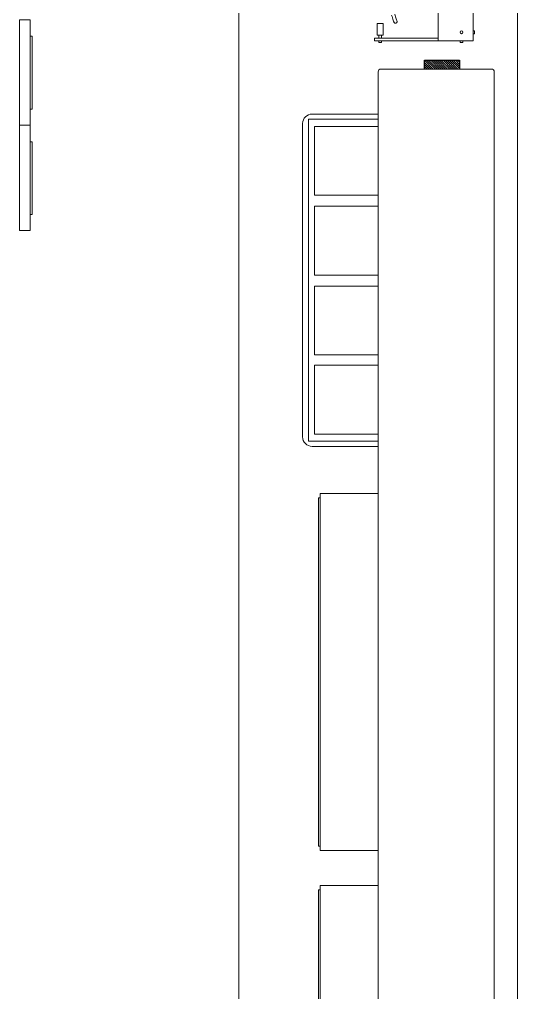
# Model space of a CAD drawing. Header units: inches. Extents: x -460 to 10305, y -938 to 5356.
# Drawn here: x 1384.1 to 1469.8, y 345.3 to 512.9 of the extents above; entities that cross this region are included whole.
import ezdxf

# ---------------------------------------------------------------- set-up
doc = ezdxf.new("R2010")
doc.units = ezdxf.units.IN
doc.header["$MEASUREMENT"] = 0
doc.layers.add('01-0263-G-DWG-BFP-ARCH$0$SP-CASE', color=11, linetype='Continuous', lineweight=13)
doc.layers.add('01-0263-G-DWG-BFP-ARCH$0$SP-FIXT', color=35, linetype='Continuous')

# ---------------------------------------------------------------- blocks, each defined once
blk = doc.blocks.new('01-0263-G-DWG-BFP-ARCH', base_point=(1295.16, 1352.86))
at = {"layer": '01-0263-G-DWG-BFP-ARCH$0$SP-CASE'}
for p, q in [((2716.7, 1905.07), (2716.7, 1627.06)), ((2764.7, 1611.19), (2764.7, 1905.07)), ((2751.05, 1898.82), (2751.05, 1858.82)), ((2757.05, 1858.82), (2757.05, 1898.82)), ((2678.95, 1862.49), (2680.82, 1862.49)), ((2678.95, 1862.49), (2678.95, 1844.33)), ((2680.82, 1844.33), (2680.82, 1862.49)), ((2741.55, 1861.82), (2740.55, 1861.82)), ((2740.55, 1861.82), (2740.55, 1859.82)), ((2741.55, 1859.82), (2741.55, 1861.82)), ((2743.41, 1862.07), (2743.41, 1862.07)), ((2743.95, 1862.24), (2743.95, 1862.24)), ((2680.82, 1859.63), (2681.12, 1859.63)), ((2681.12, 1859.63), (2681.12, 1847.06)), ((2740.05, 1859.32), (2751.05, 1859.32)), ((2740.05, 1858.82), (2740.05, 1859.32)), ((2740.55, 1859.82), (2741.55, 1859.82)), ((2740.8, 1859.82), (2740.8, 1859.32)), ((2741.3, 1859.32), (2741.3, 1859.82)), ((2757.3, 1860.57), (2757.05, 1860.57)), ((2757.05, 1860.07), (2757.3, 1860.07)), ((2757.3, 1860.57), (2757.3, 1860.07)), ((2751.05, 1858.82), (2740.05, 1858.82)), ((2740.8, 1858.82), (2740.8, 1858.57)), ((2741.3, 1858.57), (2740.8, 1858.57)), ((2741.3, 1858.57), (2741.3, 1858.82)), ((2751.05, 1858.82), (2757.05, 1858.82)), ((2754.8, 1858.82), (2754.8, 1858.57)), ((2755.3, 1858.57), (2754.8, 1858.57)), ((2755.3, 1858.57), (2755.3, 1858.82)), ((2760.2, 1853.99), (2741.2, 1853.99)), ((2740.7, 1853.49), (2740.7, 1646.74)), ((2760.7, 1646.74), (2760.7, 1853.49)), ((2680.82, 1847.06), (2681.12, 1847.06)), ((2740.7, 1846.24), (2729.32, 1846.24)), ((2680.82, 1844.33), (2678.95, 1844.33)), ((2678.95, 1844.33), (2680.82, 1844.33)), ((2678.95, 1844.33), (2678.95, 1826.17)), ((2680.82, 1826.17), (2680.82, 1844.33)), ((2727.7, 1844.61), (2727.7, 1790.61)), ((2728.7, 1845.36), (2740.7, 1845.36)), ((2728.7, 1789.86), (2728.7, 1845.36)), ((2728.7, 1845.36), (2740.7, 1845.36)), ((2728.7, 1845.36), (2728.7, 1789.86)), ((2729.76, 1832.24), (2729.76, 1844.11)), ((2729.76, 1844.11), (2740.7, 1844.11)), ((2680.82, 1841.47), (2681.12, 1841.47)), ((2681.12, 1841.47), (2681.12, 1828.91)), ((2740.7, 1832.24), (2729.76, 1832.24)), ((2680.82, 1828.91), (2681.12, 1828.91)), ((2729.76, 1818.49), (2729.76, 1830.36)), ((2729.76, 1830.36), (2740.7, 1830.36)), ((2680.82, 1826.17), (2678.95, 1826.17)), ((2740.7, 1818.49), (2729.76, 1818.49)), ((2729.76, 1804.74), (2729.76, 1816.61)), ((2729.76, 1816.61), (2740.7, 1816.61)), ((2740.7, 1804.74), (2729.76, 1804.74)), ((2729.76, 1802.99), (2740.7, 1802.99)), ((2729.76, 1791.11), (2729.76, 1802.99)), ((2740.7, 1791.11), (2729.76, 1791.11)), ((2740.7, 1789.86), (2728.7, 1789.86)), ((2740.7, 1789.86), (2728.7, 1789.86)), ((2729.32, 1788.99), (2740.7, 1788.99)), ((2740.7, 1780.86), (2730.7, 1780.86)), ((2730.7, 1780.86), (2730.7, 1719.36)), ((2730.45, 1780.1), (2730.7, 1780.1)), ((2730.45, 1720.1), (2730.45, 1780.1)), ((2730.7, 1720.1), (2730.45, 1720.1)), ((2730.7, 1719.36), (2740.7, 1719.36)), ((2740.7, 1713.36), (2730.7, 1713.36)), ((2730.7, 1713.36), (2730.7, 1651.86)), ((2730.45, 1712.6), (2730.7, 1712.6)), ((2730.45, 1652.6), (2730.45, 1712.6))]:
    blk.add_line(p, q, dxfattribs=at)
for points in [[(2743.02, 1863.27), (2743.1, 1863.01), (2743.18, 1862.78), (2743.24, 1862.58), (2743.3, 1862.41), (2743.35, 1862.26), (2743.38, 1862.16)], [(2743.91, 1862.34), (2743.87, 1862.46), (2743.83, 1862.61), (2743.77, 1862.79), (2743.7, 1863), (2743.62, 1863.23), (2743.56, 1863.44)], [(2743.38, 1862.16), (2743.39, 1862.12), (2743.4, 1862.09), (2743.41, 1862.07), (2743.41, 1862.07)], [(2743.76, 1861.89), (2743.75, 1861.88), (2743.74, 1861.88), (2743.73, 1861.88), (2743.72, 1861.88), (2743.71, 1861.87), (2743.7, 1861.87), (2743.69, 1861.87), (2743.68, 1861.87), (2743.67, 1861.87), (2743.65, 1861.87), (2743.64, 1861.87), (2743.63, 1861.88), (2743.62, 1861.88), (2743.61, 1861.88), (2743.6, 1861.88), (2743.59, 1861.89), (2743.58, 1861.89), (2743.57, 1861.9), (2743.56, 1861.9), (2743.55, 1861.91), (2743.54, 1861.91), (2743.53, 1861.92), (2743.52, 1861.92), (2743.51, 1861.93), (2743.5, 1861.94), (2743.49, 1861.94), (2743.48, 1861.95), (2743.48, 1861.96), (2743.47, 1861.97), (2743.46, 1861.98), (2743.45, 1861.98), (2743.45, 1861.99), (2743.44, 1862), (2743.43, 1862.01), (2743.43, 1862.02), (2743.42, 1862.03), (2743.42, 1862.04), (2743.42, 1862.05), (2743.41, 1862.06), (2743.41, 1862.07)], [(2743.95, 1862.24), (2743.95, 1862.23), (2743.95, 1862.22), (2743.95, 1862.21), (2743.96, 1862.2), (2743.96, 1862.19), (2743.96, 1862.17), (2743.96, 1862.16), (2743.96, 1862.15), (2743.96, 1862.14), (2743.96, 1862.13), (2743.96, 1862.12), (2743.96, 1862.11), (2743.95, 1862.1), (2743.95, 1862.09), (2743.95, 1862.07), (2743.94, 1862.06), (2743.94, 1862.05), (2743.94, 1862.04), (2743.93, 1862.03), (2743.93, 1862.02), (2743.92, 1862.01), (2743.92, 1862), (2743.91, 1861.99), (2743.9, 1861.98), (2743.9, 1861.98), (2743.89, 1861.97), (2743.88, 1861.96), (2743.87, 1861.95), (2743.86, 1861.94), (2743.86, 1861.94), (2743.85, 1861.93), (2743.84, 1861.92), (2743.83, 1861.92), (2743.82, 1861.91), (2743.81, 1861.9), (2743.8, 1861.9), (2743.79, 1861.9), (2743.78, 1861.89), (2743.77, 1861.89), (2743.76, 1861.89)], [(2743.95, 1862.24), (2743.94, 1862.25), (2743.94, 1862.27), (2743.92, 1862.31), (2743.91, 1862.34)]]:
    blk.add_lwpolyline(points, dxfattribs=at)
for centre, radius, start, end in [((2755.05, 1860.32), 0.25, 90, 270), ((2755.05, 1860.32), 0.25, 0, 180), ((2755.05, 1860.32), 0.25, 180, 0), ((2755.05, 1860.32), 0.25, 270, 90), ((2741.2, 1853.49), 0.5, 90, 180), ((2760.2, 1853.49), 0.5, 0, 90), ((2729.32, 1844.61), 1.62, 90, 180), ((2729.32, 1790.61), 1.63, 180, 270)]:
    blk.add_arc(centre, radius, start, end, dxfattribs=at)
for start_param, end_param in [(2.894768, 4.712389), (4.712389, 6.544985)]:
    blk.add_ellipse((2743.68, 1862.16), major_axis=(0.268, 0.087), ratio=0.999769, start_param=start_param, end_param=end_param, dxfattribs=at)
at = {"layer": '01-0263-G-DWG-BFP-ARCH$0$SP-FIXT'}
for p, q in [((2750.2, 1853.99), (2748.7, 1855.49)), ((2748.7, 1855.49), (2754.7, 1855.49)), ((2748.7, 1853.99), (2748.7, 1855.49)), ((2749.84, 1853.99), (2748.7, 1855.14)), ((2749.49, 1853.99), (2748.7, 1854.78)), ((2749.13, 1853.99), (2748.7, 1854.43)), ((2748.78, 1853.99), (2748.7, 1854.07)), ((2750.55, 1853.99), (2749.05, 1855.49)), ((2750.9, 1853.99), (2749.4, 1855.49)), ((2751.26, 1853.99), (2749.76, 1855.49)), ((2751.61, 1853.99), (2750.11, 1855.49)), ((2751.96, 1853.99), (2750.46, 1855.49)), ((2752.32, 1853.99), (2750.82, 1855.49)), ((2752.67, 1853.99), (2751.17, 1855.49)), ((2753.02, 1853.99), (2751.52, 1855.49)), ((2753.38, 1853.99), (2751.88, 1855.49)), ((2753.73, 1853.99), (2752.23, 1855.49)), ((2754.08, 1853.99), (2752.58, 1855.49)), ((2754.44, 1853.99), (2752.94, 1855.49)), ((2754.7, 1854.09), (2753.29, 1855.49)), ((2754.7, 1854.44), (2753.64, 1855.49)), ((2754.7, 1854.79), (2754, 1855.49)), ((2754.7, 1855.15), (2754.35, 1855.49)), ((2754.7, 1855.49), (2754.7, 1853.99))]:
    blk.add_line(p, q, dxfattribs=at)

msp = doc.modelspace()

# ---------------------------------------------------------------- block references
msp.add_blockref('01-0263-G-DWG-BFP-ARCH', (0.26, 3.26))

doc.saveas('drawing.dxf')
